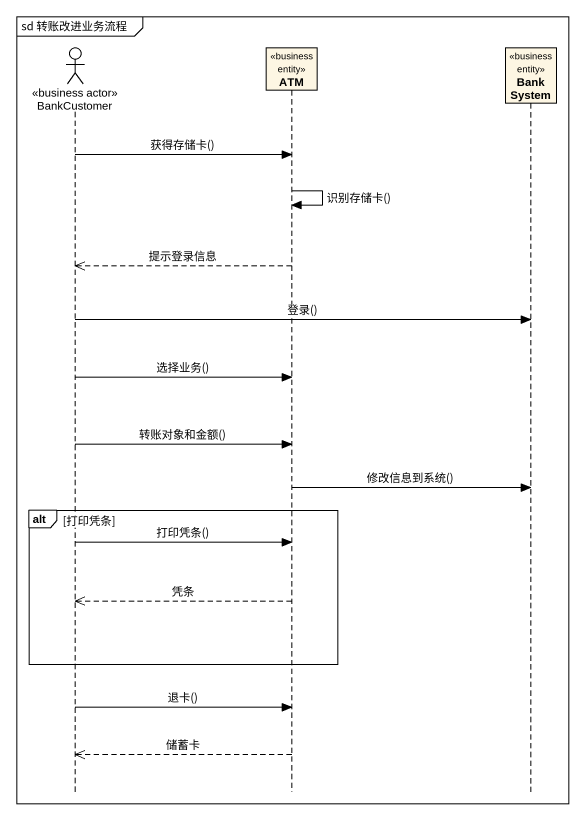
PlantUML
@startuml
mainframe sd 转账改进业务流程
hide footbox
actor BankCustomer <<business actor>>
participant ATM <<business entity>>
participant BankSystem <<business entity>>

BankCustomer -> ATM : 获得存储卡()
ATM -> ATM : 识别存储卡()
ATM -->> BankCustomer : 提示登录信息
BankCustomer -> BankSystem : 登录()
BankCustomer -> ATM : 选择业务()
BankCustomer -> ATM : 转账对象和金额()
ATM -> BankSystem : 修改信息到系统()
alt 打印凭条
  BankCustomer -> ATM : 打印凭条()
  ATM -->> BankCustomer : 凭条
end
BankCustomer -> ATM : 退卡()
ATM -->> BankCustomer : 储蓄卡
@enduml
